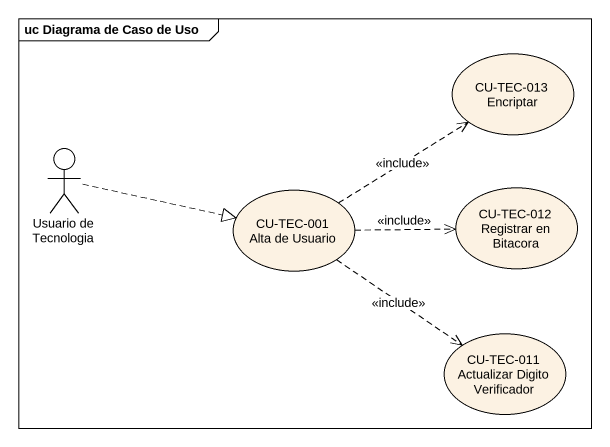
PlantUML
@startuml
mainframe uc Diagrama de Caso de Uso
usecase "CU-TEC-013 Encriptar" as CU_TEC_013_Encriptar
actor "Usuario de Tecnologia" as Usuario_de_Tecnologia
usecase "CU-TEC-001 Alta de Usuario" as CU_TEC_001_Alta_de_Usuario
usecase "CU-TEC-012 Registrar en Bitacora" as CU_TEC_012_Registrar_en
usecase "CU-TEC-011 Actualizar Digito Verificador" as CU_TEC_011_Actualizar
Usuario_de_Tecnologia .right.|> CU_TEC_001_Alta_de_Usuario
CU_TEC_001_Alta_de_Usuario .up.> CU_TEC_013_Encriptar : <<include>>
CU_TEC_001_Alta_de_Usuario .right.> CU_TEC_012_Registrar_en : <<include>>
CU_TEC_001_Alta_de_Usuario ..> CU_TEC_011_Actualizar : <<include>>
@enduml
